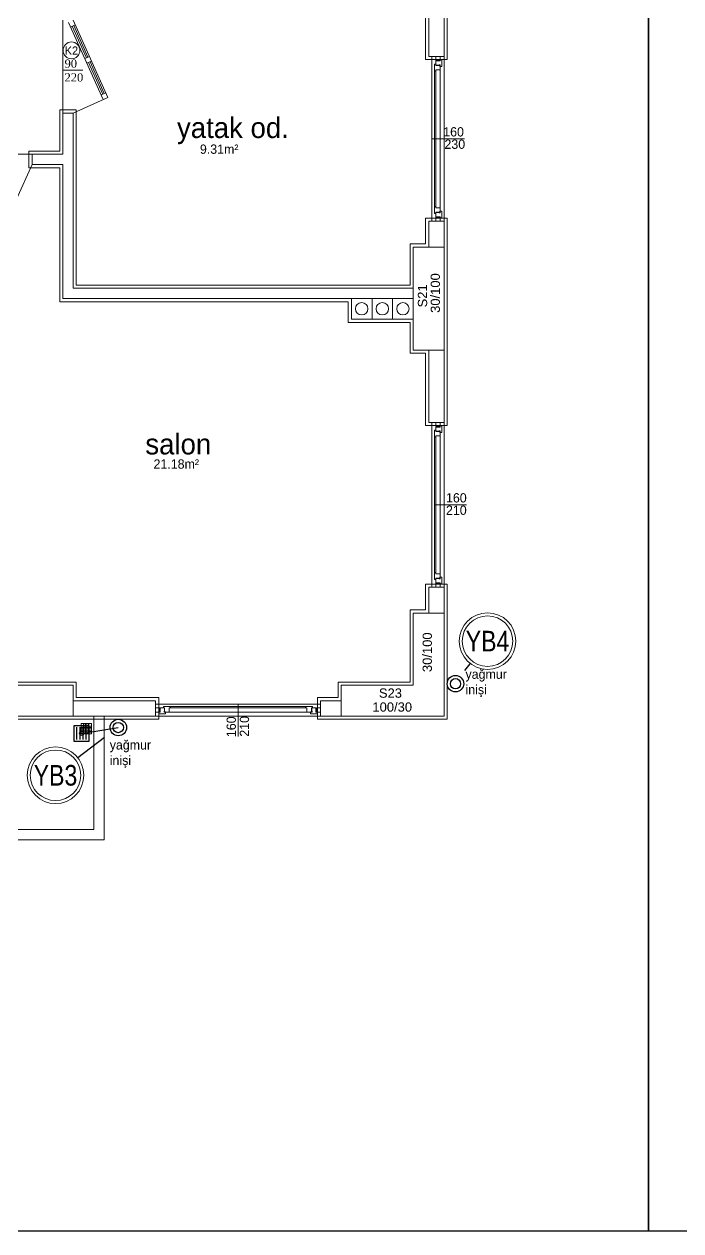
# Model space of a CAD drawing. Header units: centimetres. Extents: x 247352 to 270197, y -444050 to -441150.
# Drawn here: x 258050 to 258687, y -444050 to -442880 of the extents above; entities that cross this region are included whole.
import ezdxf
from ezdxf.enums import TextEntityAlignment as Align

# ---------------------------------------------------------------- set-up
doc = ezdxf.new("R2010")
doc.units = ezdxf.units.CM
for name, color, linetype, lineweight in [('ROTAS-MIMARI', 8, 'Continuous', 13), ('ROTAS-MIMARI-YAZI', 8, 'Continuous', 13), ('ROTAS-SIHHI-YAGMUR-NO', 3, 'Continuous', 18)]:
    doc.layers.add(name, color=color, linetype=linetype, lineweight=lineweight)
for name, color, linetype in [('ROTAS-PAFTA', 144, 'Continuous'), ('ROTAS-SEMBOL-KILAVUZ', 9, 'Continuous'), ('ROTAS-SIHHI-SEMBOL', 5, 'Continuous'), ('ROTAS-SIHHI-YAGMUR', 3, 'Continuous')]:
    doc.layers.add(name, color=color, linetype=linetype)
doc.styles.add('arial_1_18', font='arial.ttf', dxfattribs={"height": 0.2})
doc.styles.add('ROTAS-YAZI', font='arial.ttf')
pattern_1 = [(45, (11759398.05, -21881944.5), (-441.941738, 441.941738), []), (45, (11759840, -21881944.5), (-441.941738, 441.941738), [781.25, -156.25, 0, -156.25])]

# ---------------------------------------------------------------- blocks, each defined once
blk = doc.blocks.new('ROTAS-S2-BALKON-SUZGECI')
for p, q in [((-4.5, -6), (-4.5, 6)), ((-1.5, -6), (-1.5, 6)), ((1.5, -6), (1.5, 6)), ((4.5, -6), (4.5, 6))]:
    blk.add_line(p, q)
blk.add_lwpolyline([(-7.5, -7.5), (7.5, -7.5), (7.5, 7.5), (-7.5, 7.5)], close=True)
blk.add_circle((0, 0), 2)
blk = doc.blocks.new('ROTAS-S2-KOLON-YAGMUR')
at = {"color": 3}
for radius in [8, 5]:
    blk.add_circle((0, 0), radius, dxfattribs=at)
blk = doc.blocks.new('ROTAS-S2-KOLON-NO-YAGMUR')
at = {"color": 1}
for radius in [27.5, 24.5]:
    blk.add_circle((0, 0), radius, dxfattribs=at)
at = {"color": 3, "style": 'ROTAS-YAZI', "width": 0.8}
blk.add_attdef('NO', text='', height=20, dxfattribs=at).set_placement((0, 0), align=Align.MIDDLE_CENTER)

msp = doc.modelspace()

# ---------------------------------------------------------------- hatches: boundary and pattern name
at = {"layer": 'ROTAS-MIMARI', "ltscale": 0.03}
h = msp.add_hatch(dxfattribs=at)
h.set_pattern_fill('ANSI35', color=256, scale=50, style=0)
h.set_pattern_definition(pattern_1)
h.paths.add_polyline_path([(258457.8, -443095.8), (258427.8, -443095.8), (258427.8, -443195.8), (258457.8, -443195.8)])
h.paths.add_polyline_path([(258456.2, -443161.9), (258456.2, -443118.8), (258442.3, -443118.8), (258442.3, -443161.9)], flags=24)
h.paths.add_polyline_path([(258443.8, -443156.6), (258443.8, -443129.6), (258429.8, -443129.6), (258429.8, -443156.6)], flags=24)
h = msp.add_hatch(dxfattribs=at)
h.set_pattern_fill('ANSI35', color=256, scale=50, style=0)
h.set_pattern_definition(pattern_1)
h.paths.add_polyline_path([(258457.8, -443450.8), (258427.8, -443450.8), (258427.8, -443520.8), (258357.8, -443520.8), (258357.8, -443550.8), (258457.8, -443550.8)])
h.paths.add_polyline_path([(258448.4, -443510.3), (258448.4, -443467.2), (258434.4, -443467.2), (258434.4, -443510.3)], flags=24)
h.paths.add_polyline_path([(258385.9, -443548.9), (258429, -443548.9), (258429, -443534.9), (258385.9, -443534.9)], flags=24)
h.paths.add_polyline_path([(258392.2, -443535.3), (258419.2, -443535.3), (258419.2, -443521.4), (258392.2, -443521.4)], flags=24)
h = msp.add_hatch(dxfattribs=at)
h.set_pattern_fill('ANSI35', color=256, scale=50, style=0)
h.set_pattern_definition(pattern_1)
h.paths.add_polyline_path([(258097.8, -443520.8), (257927.8, -443520.8), (257927.8, -443550.8), (258097.8, -443550.8)])
h.paths.add_polyline_path([(257980.7, -443548.8), (258023.8, -443548.8), (258023.8, -443534.8), (257980.7, -443534.8)], flags=24)
h.paths.add_polyline_path([(257987.3, -443535.9), (258014.3, -443535.9), (258014.3, -443521.9), (257987.3, -443521.9)], flags=24)

# ---------------------------------------------------------------- linework, layer by layer
for p, q in [((258087.8, -442875.8), (258087.8, -442965.8)), ((258097.8, -442875.8), (258131.5, -442950.6)), ((258439.8, -442868.8), (258439.8, -442913.8)), ((258442.8, -442865.8), (258442.8, -442910.8)), ((258457.8, -442865.8), (258457.8, -442910.8)), ((258460.8, -442913.8), (258460.8, -442865.8)), ((258093.3, -442877.8), (258126.9, -442952.7)), ((258099.9, -442880.3), (258095.3, -442882.4)), ((258096.9, -442881.6), (258110.7, -442912.2)), ((258098.4, -442881), (258112.1, -442911.6)), ((258113.6, -442910.9), (258109.1, -442913)), ((258442.8, -442910.8), (258457.8, -442910.8)), ((258446, -443070.8), (258446, -442910.8)), ((258449.8, -442910.8), (258449.8, -442914.8)), ((258453.8, -442914.8), (258453.8, -442910.8)), ((258457.8, -443070.8), (258457.8, -442910.8)), ((258115.7, -442915.5), (258111.1, -442917.5)), ((258112.7, -442916.8), (258126.5, -442947.4)), ((258114.2, -442916.2), (258127.9, -442946.8)), ((258460.8, -442913.8), (258439.8, -442913.8)), ((258448.4, -442925.2), (258448.4, -442918.4)), ((258449.8, -442918.4), (258448.4, -442918.4)), ((258449.8, -442914.8), (258453.8, -442914.8)), ((258454, -442915.3), (258449.8, -442915.3)), ((258449.8, -442919.3), (258449.8, -442915.3)), ((258449.8, -442918.4), (258449.8, -442919.6)), ((258453, -442919.3), (258449.8, -442919.3)), ((258453, -442919.6), (258449.8, -442919.6)), ((258454, -442919), (258453, -442919)), ((258453, -442919.3), (258453, -442919)), ((258453, -442919.9), (258453, -442919.6)), ((258453.5, -442919.9), (258453, -442919.9)), ((258454, -442919.6), (258453.5, -442919.6)), ((258453.5, -442919.9), (258453.5, -442919.6)), ((258454, -442915.3), (258454, -442914.1)), ((258455.4, -442914.1), (258454, -442914.1)), ((258454, -442920.5), (258454, -442919)), ((258454, -442919.6), (258454, -442924)), ((258455.4, -442920.5), (258454, -442920.5)), ((258455.4, -442920.5), (258455.4, -442914.1)), ((258107.3, -442924.2), (258088, -442924.2)), ((258448.4, -443056.4), (258448.4, -442925.2)), ((258449.8, -442925.2), (258448.4, -442925.2)), ((258449.8, -442925.2), (258449.8, -442924)), ((258454, -442924), (258449.8, -442924)), ((258449.8, -442925.2), (258449.8, -443056.4)), ((258454, -442924), (258454, -443057.6)), ((258124.9, -442948.1), (258129.4, -442946.1)), ((258097.8, -442965.8), (258131.5, -442950.6)), ((258100.8, -442962.8), (258084.8, -442962.8)), ((258084.8, -442962.8), (258084.8, -443002.8)), ((258087.8, -442965.8), (258087.8, -443005.8)), ((258087.8, -442965.8), (258097.8, -442965.8)), ((258097.8, -442965.8), (258097.8, -443135.8)), ((258100.8, -443132.8), (258100.8, -442962.8)), ((258477.5, -442990.8), (258446, -442990.8)), ((258084.8, -443002.8), (258054.9, -443002.8)), ((258054.9, -443002.8), (258054.9, -443018.8)), ((257967.9, -443005.8), (258057.9, -443005.8)), ((258057.9, -443015.8), (258042.8, -443049.4)), ((258087.8, -443005.8), (258057.9, -443005.8)), ((258057.9, -443015.8), (258057.9, -443005.8)), ((258087.8, -443015.8), (258057.9, -443015.8)), ((258087.8, -443015.8), (258087.8, -443145.8)), ((258054.9, -443018.8), (258084.8, -443018.8)), ((258084.8, -443018.8), (258084.8, -443148.8)), ((258449.8, -443056.4), (258448.4, -443056.4)), ((258448.4, -443056.4), (258448.4, -443063.2)), ((258449.8, -443063.2), (258448.4, -443063.2)), ((258449.8, -443056.4), (258449.8, -443057.6)), ((258454, -443057.6), (258449.8, -443057.6)), ((258449.8, -443063.2), (258449.8, -443062)), ((258453, -443062), (258449.8, -443062)), ((258449.8, -443062.3), (258449.8, -443066.3)), ((258453, -443062.3), (258449.8, -443062.3)), ((258453.5, -443061.7), (258453, -443061.7)), ((258453, -443061.7), (258453, -443062)), ((258453, -443062.3), (258453, -443062.6)), ((258454, -443062.6), (258453, -443062.6)), ((258453.5, -443061.7), (258453.5, -443062)), ((258454, -443062), (258453.5, -443062)), ((258454, -443062), (258454, -443057.6)), ((258455.4, -443061.1), (258454, -443061.1)), ((258454, -443061.1), (258454, -443062.6)), ((258455.4, -443061.1), (258455.4, -443067.5)), ((258439.8, -443067.8), (258439.8, -443092.8)), ((258439.8, -443067.8), (258460.8, -443067.8)), ((258442.8, -443070.8), (258442.8, -443095.8)), ((258442.8, -443070.8), (258457.8, -443070.8)), ((258454, -443066.3), (258449.8, -443066.3)), ((258449.8, -443070.8), (258449.8, -443066.8)), ((258449.8, -443066.8), (258453.8, -443066.8)), ((258453.8, -443066.8), (258453.8, -443070.8)), ((258454, -443066.3), (258454, -443067.5)), ((258455.4, -443067.5), (258454, -443067.5)), ((258457.8, -443070.8), (258457.8, -443095.8)), ((258460.8, -443095.8), (258460.8, -443067.8)), ((258439.8, -443092.8), (258424.8, -443092.8)), ((258424.8, -443092.8), (258424.8, -443132.8)), ((258460.8, -443145.8), (258460.8, -443095.8)), ((258424.8, -443132.8), (258100.8, -443132.8)), ((258427.8, -443145.8), (258087.8, -443145.8)), ((258427.8, -443135.8), (258097.8, -443135.8)), ((258367.8, -443145.8), (258367.8, -443165.8)), ((258367.8, -443145.8), (258367.8, -443165.8)), ((258367.8, -443145.8), (258367.8, -443165.8)), ((258387.8, -443145.8), (258387.8, -443165.8)), ((258407.8, -443145.8), (258407.8, -443165.8)), ((258460.8, -443268.8), (258460.8, -443145.8)), ((258084.8, -443148.8), (258364.8, -443148.8)), ((258364.8, -443148.8), (258364.8, -443168.8)), ((258364.8, -443168.8), (258424.8, -443168.8)), ((258367.8, -443165.8), (258427.8, -443165.8)), ((258424.8, -443168.8), (258424.8, -443198.8)), ((258424.8, -443198.8), (258439.8, -443198.8)), ((258439.8, -443198.8), (258439.8, -443268.8)), ((258442.8, -443195.8), (258442.8, -443265.8)), ((258457.8, -443195.8), (258457.8, -443265.8)), ((258439.8, -443268.8), (258460.8, -443268.8)), ((258442.8, -443265.8), (258457.8, -443265.8)), ((258446, -443425.8), (258446, -443265.8)), ((258448.4, -443280.2), (258448.4, -443273.4)), ((258449.8, -443273.4), (258448.4, -443273.4)), ((258449.8, -443265.8), (258449.8, -443269.8)), ((258449.8, -443269.8), (258453.8, -443269.8)), ((258454, -443270.3), (258449.8, -443270.3)), ((258449.8, -443274.3), (258449.8, -443270.3)), ((258449.8, -443273.4), (258449.8, -443274.6)), ((258453, -443274.3), (258449.8, -443274.3)), ((258453, -443274.6), (258449.8, -443274.6)), ((258454, -443274), (258453, -443274)), ((258453, -443274.3), (258453, -443274)), ((258453, -443274.9), (258453, -443274.6)), ((258453.5, -443274.9), (258453, -443274.9)), ((258454, -443274.6), (258453.5, -443274.6)), ((258453.5, -443274.9), (258453.5, -443274.6)), ((258453.8, -443269.8), (258453.8, -443265.8)), ((258454, -443270.3), (258454, -443269.1)), ((258455.4, -443269.1), (258454, -443269.1)), ((258454, -443275.5), (258454, -443274)), ((258454, -443274.6), (258454, -443279)), ((258455.4, -443275.5), (258455.4, -443269.1)), ((258457.8, -443425.8), (258457.8, -443265.8)), ((258448.4, -443411.4), (258448.4, -443280.2)), ((258449.8, -443280.2), (258448.4, -443280.2)), ((258449.8, -443280.2), (258449.8, -443279)), ((258454, -443279), (258449.8, -443279)), ((258449.8, -443280.2), (258449.8, -443411.4)), ((258455.4, -443275.5), (258454, -443275.5)), ((258454, -443279), (258454, -443412.6)), ((258448.2, -443345.8), (258479.6, -443345.8)), ((258449.8, -443411.4), (258448.4, -443411.4)), ((258448.4, -443411.4), (258448.4, -443418.2)), ((258449.8, -443411.4), (258449.8, -443412.6)), ((258454, -443412.6), (258449.8, -443412.6)), ((258454, -443417), (258454, -443412.6)), ((258460.8, -443422.8), (258439.8, -443422.8)), ((258439.8, -443422.8), (258439.8, -443447.7)), ((258442.8, -443425.8), (258442.8, -443450.7)), ((258442.8, -443425.8), (258457.8, -443425.8)), ((258449.8, -443418.2), (258448.4, -443418.2)), ((258449.8, -443418.2), (258449.8, -443417)), ((258453, -443417), (258449.8, -443417)), ((258449.8, -443417.3), (258449.8, -443421.3)), ((258453, -443417.3), (258449.8, -443417.3)), ((258454, -443421.3), (258449.8, -443421.3)), ((258449.8, -443425.8), (258449.8, -443421.8)), ((258449.8, -443421.8), (258453.8, -443421.8)), ((258453.5, -443416.7), (258453, -443416.7)), ((258453, -443416.7), (258453, -443417)), ((258453, -443417.3), (258453, -443417.6)), ((258454, -443417.6), (258453, -443417.6)), ((258453.5, -443416.7), (258453.5, -443417)), ((258454, -443417), (258453.5, -443417)), ((258453.8, -443421.8), (258453.8, -443425.8)), ((258455.4, -443416.1), (258454, -443416.1)), ((258454, -443416.1), (258454, -443417.6)), ((258454, -443421.3), (258454, -443422.5)), ((258455.4, -443422.5), (258454, -443422.5)), ((258455.4, -443416.1), (258455.4, -443422.5)), ((258457.8, -443425.8), (258457.8, -443450.7)), ((258460.8, -443450.7), (258460.8, -443422.8)), ((258439.8, -443447.7), (258424.8, -443447.7)), ((258424.8, -443447.7), (258424.8, -443517.8)), ((258460.8, -443553.8), (258460.8, -443450.7)), ((258100.8, -443517.8), (257940.8, -443517.8)), ((258100.8, -443532.8), (258100.8, -443517.8)), ((258424.8, -443517.8), (258354.8, -443517.8)), ((258354.8, -443517.8), (258354.8, -443532.8)), ((258097.8, -443535.8), (258102.8, -443535.8)), ((258097.8, -443535.8), (258177.8, -443535.8)), ((258180.8, -443532.8), (258100.8, -443532.8)), ((258177.8, -443535.8), (258177.8, -443550.8)), ((258177.8, -443539), (258337.8, -443539)), ((258177.8, -443542.8), (258181.8, -443542.8)), ((258180.8, -443553.8), (258180.8, -443532.8)), ((258181.8, -443542.8), (258181.8, -443546.8)), ((258186.3, -443542.8), (258182.3, -443542.8)), ((258182.3, -443547), (258182.3, -443542.8)), ((258185.4, -443542.8), (258185.4, -443541.4)), ((258192.2, -443541.4), (258185.4, -443541.4)), ((258185.4, -443542.8), (258186.6, -443542.8)), ((258186.3, -443546), (258186.3, -443542.8)), ((258186.6, -443546), (258186.6, -443542.8)), ((258191, -443547), (258191, -443542.8)), ((258192.2, -443542.8), (258191, -443542.8)), ((258192.2, -443541.4), (258323.4, -443541.4)), ((258192.2, -443542.8), (258192.2, -443541.4)), ((258323.4, -443542.8), (258192.2, -443542.8)), ((258257.8, -443570.4), (258257.8, -443539)), ((258323.4, -443541.4), (258330.2, -443541.4)), ((258323.4, -443542.8), (258323.4, -443541.4)), ((258323.4, -443542.8), (258324.6, -443542.8)), ((258324.6, -443547), (258324.6, -443542.8)), ((258329, -443546), (258329, -443542.8)), ((258330.2, -443542.8), (258329, -443542.8)), ((258329.3, -443546), (258329.3, -443542.8)), ((258329.3, -443542.8), (258333.3, -443542.8)), ((258330.2, -443542.8), (258330.2, -443541.4)), ((258333.3, -443547), (258333.3, -443542.8)), ((258337.8, -443542.8), (258333.8, -443542.8)), ((258333.8, -443542.8), (258333.8, -443546.8)), ((258334.8, -443532.8), (258334.8, -443553.8)), ((258354.8, -443532.8), (258334.8, -443532.8)), ((258337.8, -443535.8), (258357.8, -443535.8)), ((258337.8, -443535.8), (258337.8, -443550.8)), ((257924.8, -443553.8), (258097.8, -443553.8)), ((258097.8, -443553.8), (258095.8, -443553.8)), ((258095.8, -443553.8), (258180.8, -443553.8)), ((258097.8, -443550.8), (258102.8, -443550.8)), ((258097.8, -443550.8), (258177.8, -443550.8)), ((258181.8, -443546.8), (258177.8, -443546.8)), ((258177.8, -443550.8), (258337.8, -443550.8)), ((258181.1, -443548.4), (258181.1, -443547)), ((258182.3, -443547), (258181.1, -443547)), ((258187.5, -443548.4), (258181.1, -443548.4)), ((258186.3, -443546), (258186, -443546)), ((258186, -443547), (258186, -443546)), ((258187.5, -443547), (258186, -443547)), ((258186.9, -443546), (258186.6, -443546)), ((258186.9, -443546.5), (258186.6, -443546.5)), ((258186.6, -443547), (258186.6, -443546.5)), ((258186.6, -443547), (258191, -443547)), ((258186.9, -443546.5), (258186.9, -443546)), ((258187.5, -443548.4), (258187.5, -443547)), ((258324.6, -443547), (258191, -443547)), ((258329, -443547), (258324.6, -443547)), ((258328.1, -443547), (258329.6, -443547)), ((258328.1, -443548.4), (258328.1, -443547)), ((258328.1, -443548.4), (258334.5, -443548.4)), ((258328.7, -443546), (258329, -443546)), ((258328.7, -443546.5), (258328.7, -443546)), ((258328.7, -443546.5), (258329, -443546.5)), ((258329, -443547), (258329, -443546.5)), ((258329.3, -443546), (258329.6, -443546)), ((258329.6, -443547), (258329.6, -443546)), ((258333.3, -443547), (258334.5, -443547)), ((258333.8, -443546.8), (258337.8, -443546.8)), ((258334.5, -443548.4), (258334.5, -443547)), ((258334.8, -443553.8), (258357.8, -443553.8)), ((258337.8, -443550.8), (258357.8, -443550.8)), ((258357.8, -443553.8), (258460.8, -443553.8)), ((258105.5, -443567.9), (258105.5, -443557.9)), ((258105.5, -443557.9), (258115.5, -443557.9)), ((258105.5, -443567.9), (258105.5, -443557.9)), ((258105.5, -443557.9), (258115.5, -443557.9)), ((258115.5, -443560.4), (258105.5, -443560.4)), ((258115.5, -443561.9), (258105.5, -443561.9)), ((258115.5, -443562.9), (258105.5, -443562.9)), ((258115.5, -443564.9), (258105.5, -443564.9)), ((258115.5, -443565.4), (258105.5, -443565.4)), ((258107.8, -443557.9), (258107.8, -443567.9)), ((258109.5, -443557.9), (258109.5, -443567.9)), ((258110.5, -443557.9), (258110.5, -443567.9)), ((258112.5, -443557.9), (258112.5, -443567.9)), ((258113.1, -443557.9), (258113.1, -443567.9)), ((258115.5, -443557.9), (258115.5, -443567.9)), ((258115.5, -443557.9), (258115.5, -443567.9)), ((258115.5, -443567.9), (258105.5, -443567.9)), ((258115.5, -443567.9), (258105.5, -443567.9))]:
    msp.add_line(p, q, dxfattribs=at)
for points in [[(258427.8, -443195.8), (258427.8, -443095.8)], [(258427.8, -443095.8), (258457.8, -443095.8)], [(258457.8, -443095.8), (258457.8, -443195.8)], [(258457.8, -443195.8), (258427.8, -443195.8)], [(258427.8, -443520.8), (258427.8, -443450.8)], [(258427.8, -443450.8), (258457.8, -443450.8)], [(258457.8, -443450.8), (258457.8, -443550.8)], [(257927.8, -443520.8), (258097.8, -443520.8)], [(258097.8, -443520.8), (258097.8, -443550.8)], [(258357.8, -443520.8), (258427.8, -443520.8)], [(258357.8, -443550.8), (258357.8, -443520.8)], [(258097.8, -443550.8), (257927.8, -443550.8)], [(258117.8, -443550.8), (258117.8, -443660.8)], [(258127.8, -443550.8), (258127.8, -443670.8)], [(258457.8, -443550.8), (258357.8, -443550.8)], [(257747.8, -443660.8), (258117.8, -443660.8)], [(257747.8, -443670.8), (258127.8, -443670.8)]]:
    msp.add_lwpolyline(points, dxfattribs=at)
for centre, radius in [((258096.2, -442905), 8.14), ((258377.8, -443155.6), 6.03), ((258397.8, -443155.6), 6.03), ((258417.8, -443155.6), 6.03), ((258468.8, -443519.3), 8), ((258468.8, -443519.3), 5), ((258141.6, -443561.8), 8), ((258141.6, -443561.8), 5)]:
    msp.add_circle(centre, radius, dxfattribs=at)
at = {"layer": 'ROTAS-PAFTA'}
for points in [[(256617, -444050), (258656, -444050), (258656, -441150), (256617, -441150)], [(258656, -444050), (260714, -444050), (260714, -441150), (258656, -441150)]]:
    msp.add_lwpolyline(points, close=True, dxfattribs=at)
at = {"layer": 'ROTAS-SEMBOL-KILAVUZ'}
for p, q in [((258477.9, -443506.6), (258483.1, -443499.9)), ((258128.3, -443571.5), (258102.5, -443591.3))]:
    msp.add_line(p, q, dxfattribs=at)
at = {"layer": 'ROTAS-SIHHI-YAGMUR'}
msp.add_lwpolyline([(258106, -443567.5), (258141.6, -443561.8)], dxfattribs=at)

# ---------------------------------------------------------------- block references
at = {"layer": 'ROTAS-SIHHI-SEMBOL'}
for name, p in [('ROTAS-S2-KOLON-YAGMUR', (258468.8, -443519.3)), ('ROTAS-S2-KOLON-YAGMUR', (258141.6, -443561.8)), ('ROTAS-S2-BALKON-SUZGECI', (258106, -443567.5))]:
    msp.add_blockref(name, p, dxfattribs=at)
at = {"layer": 'ROTAS-SIHHI-YAGMUR-NO'}
for p, values in [((258499.9, -443478), {'NO': 'YB4'}), ((258080.7, -443608.1), {'NO': 'YB3'})]:
    msp.add_blockref('ROTAS-S2-KOLON-NO-YAGMUR', p, dxfattribs=at).add_auto_attribs(values)

# ---------------------------------------------------------------- texts
at = {"layer": 'ROTAS-MIMARI-YAZI', "ltscale": 0.03}
for s, p in [('160', (258456.9, -442988.5)), ('230', (258458.1, -443000.5)), ('160', (258459.6, -443343.5)), ('210', (258459.6, -443355.5))]:
    msp.add_text(s, height=9, dxfattribs=at).set_placement(p)
at = {"layer": 'ROTAS-MIMARI-YAZI', "ltscale": 0.03, "style": 'arial_1_18'}
for s, p in [('30/100', (258453.7, -443159.6)), ('S21', (258441.3, -443154.3)), ('30/100', (258445.9, -443508))]:
    msp.add_text(s, height=9, rotation=90, dxfattribs=at).set_placement(p)
for s, p in [('S23', (258394.5, -443532.9)), ('100/30', (258388.2, -443546.4))]:
    msp.add_text(s, height=9, dxfattribs=at).set_placement(p)
at = {"layer": 'ROTAS-MIMARI-YAZI', "ltscale": 0.03}
for s, p in [('160', (258255.7, -443571.1)), ('210', (258268.5, -443570.7))]:
    msp.add_text(s, height=9, rotation=90, dxfattribs=at).set_placement(p)
at = {"layer": 'ROTAS-MIMARI-YAZI', "ltscale": 0.03, "char_height": 8, "attachment_point": 7}
for s, insert, width in [('K2', (258089.6, -442909.2), 23.892), ('{\\fTimes New Roman|b0|i0|c162|p18;90\\P220}', (258089.5, -442935.3), 23.511)]:
    msp.add_mtext(s, dxfattribs=dict(at, insert=insert, width=width))
at = {"layer": 'ROTAS-MIMARI-YAZI', "ltscale": 0.03}
for s, width, insert, char_height, attachment_point in [('yatak od.', 237.649, (258307.1, -442970), 20, 3), ('9.31m²', 64.717, (258220.8, -442996.3), 9, 1), ('salon', 237.649, (258231.8, -443276.9), 20, 3), ('21.18m²', 64.717, (258175.8, -443301.7), 9, 1), ('yağmur\\Pinişi', 115.95, (258478.5, -443532.3), 9, 7), ('yağmur\\Pinişi', 115.95, (258133.3, -443600.9), 9, 7)]:
    msp.add_mtext_dynamic_manual_height_columns(s, width=width, gutter_width=45, heights=[0], dxfattribs=dict(at, insert=insert, char_height=char_height, attachment_point=attachment_point))

doc.saveas('drawing.dxf')
